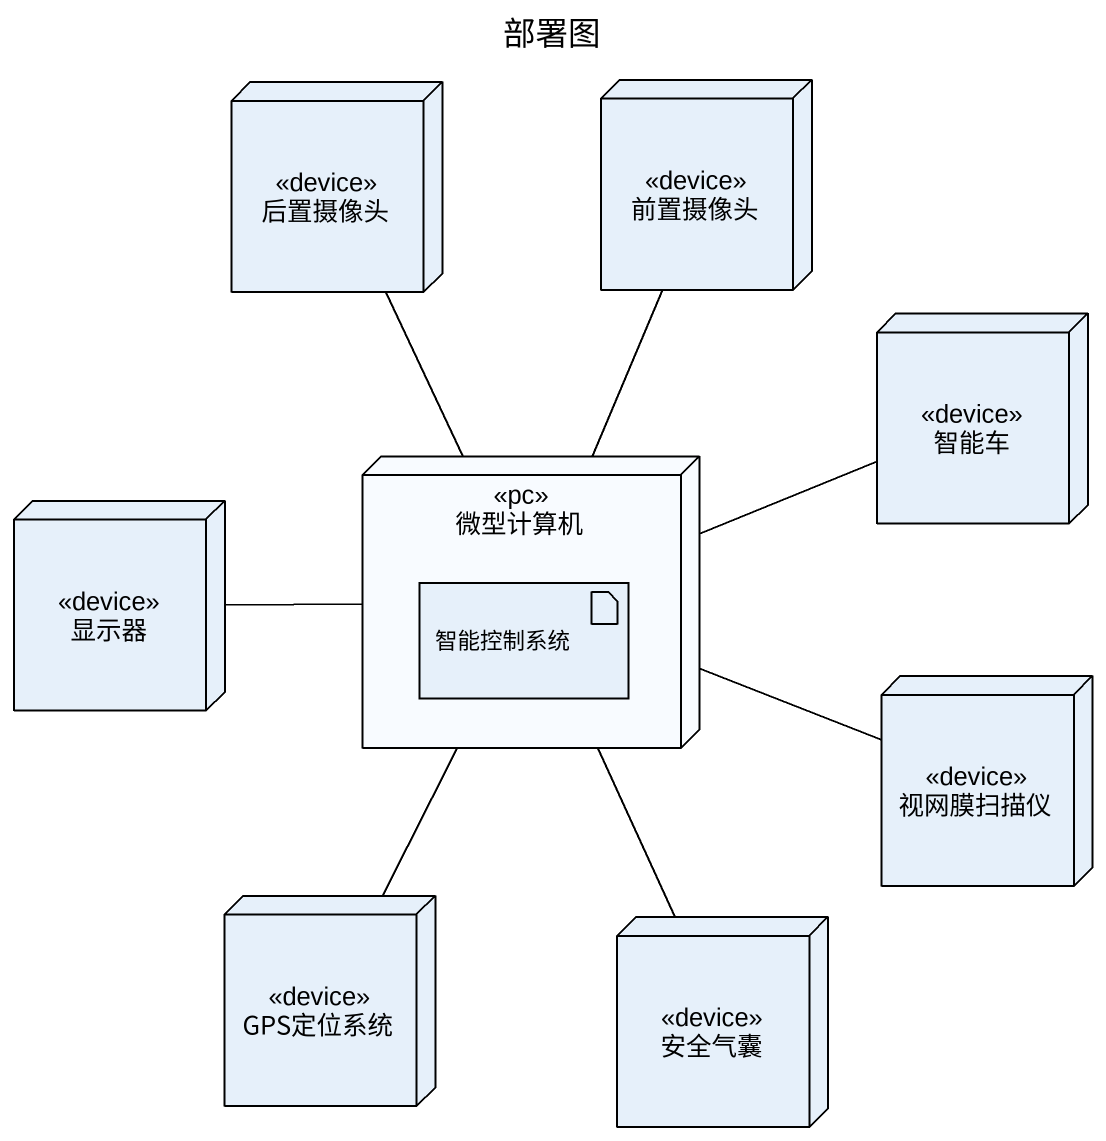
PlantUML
@startuml
title 部署图
node 后置摄像头 <<device>>
node 前置摄像头 <<device>>
node 智能车 <<device>>
node 微型计算机 <<pc>> {
  artifact 智能控制系统
}
node 显示器 <<device>>
node 视网膜扫描仪 <<device>>
node GPS定位系统 <<device>>
node 安全气囊 <<device>>
后置摄像头 -- 微型计算机
前置摄像头 -- 微型计算机
微型计算机 -right- 智能车
微型计算机 -right- 视网膜扫描仪
微型计算机 -- 安全气囊
显示器 -right- 微型计算机
GPS定位系统 -up- 微型计算机
@enduml
